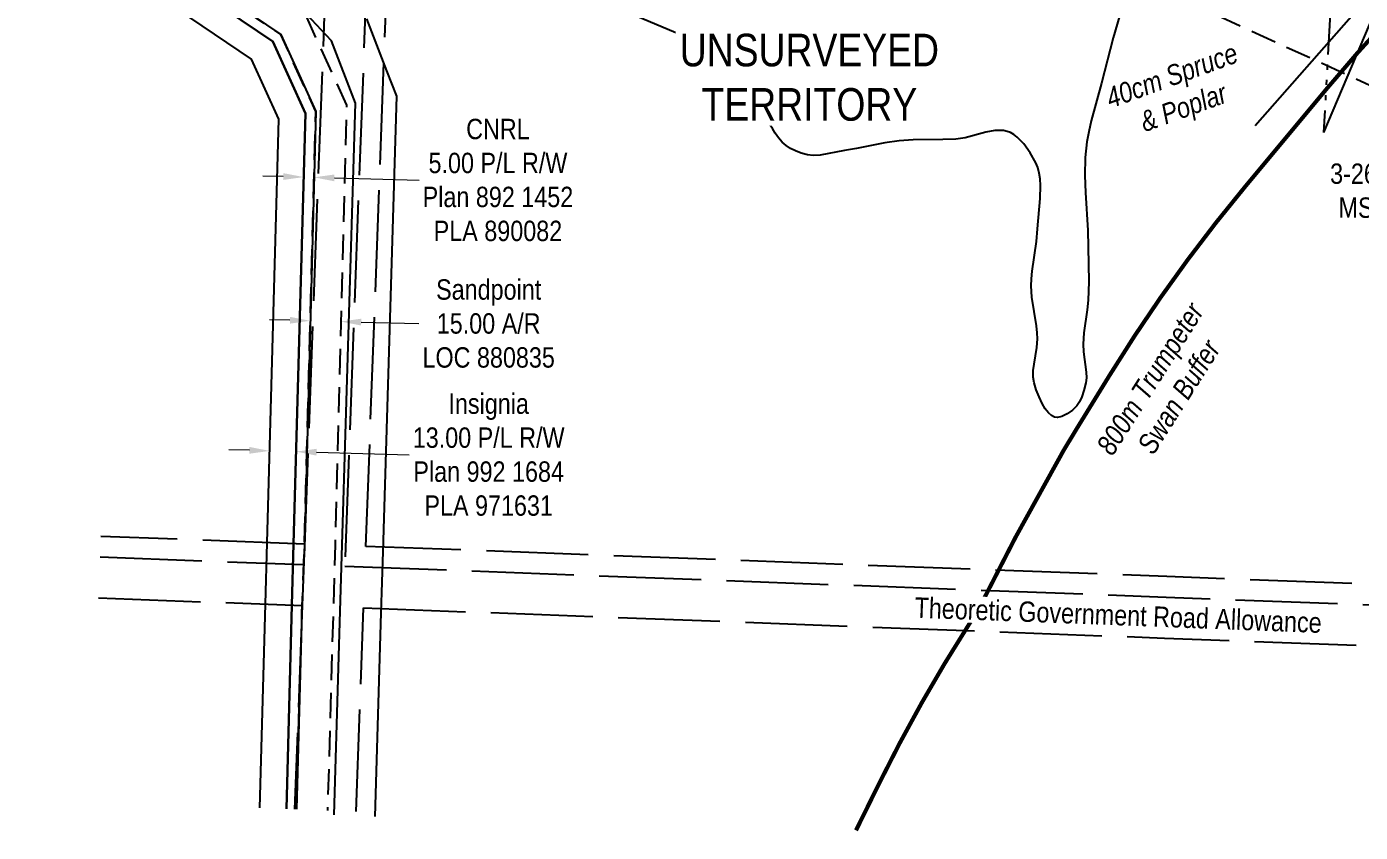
# Model space of a CAD drawing. Extents: x 333858 to 342713, y 6154085 to 6163590.
# Drawn here: x 335499 to 336153, y 6155572 to 6155967 of the extents above; entities that cross this region are included whole.
import ezdxf

# ---------------------------------------------------------------- set-up
doc = ezdxf.new("R2010")
doc.units = 0
doc.header["$LTSCALE"] = 5
doc.header["$PDSIZE"] = 0.5
for name, pattern in [('DASHDOT2', [12.7, 6.35, -3.175, 0, -3.175]), ('foc-ACCESSROAD', [3.75, 2.5, -1.25]), ('foc-SEISMIC', [20.5, 15, -1, 0.5, -1, 0.5, -1, 0.5, -1]), ('foc-UNSURVEYED', [12.5, 10, -2.5])]:
    doc.linetypes.add(name, pattern=pattern)
doc.layers.get('Defpoints').update_dxf_attribs({"color": 9})
for name, color, linetype in [('AS-SEISMIC', 224, 'foc-SEISMIC'), ('AS-WILDLIFE', 131, 'DASHDOT2'), ('C-RW', 13, 'Continuous'), ('C-WS', 13, 'foc-ACCESSROAD'), ('F-AR', 190, 'foc-ACCESSROAD'), ('F-RW', 190, 'Continuous'), ('L-ROAD-T', 7, 'Continuous'), ('L-UNS-T', 3, 'Continuous'), ('L-USEC', 7, 'foc-UNSURVEYED'), ('T-BUSH-T', 110, 'Continuous'), ('T-SLOPE', 48, 'Continuous'), ('WETLAND', 143, 'Continuous')]:
    doc.layers.add(name, color=color, linetype=linetype)
for name, color, linetype, lineweight in [('C-AR-T', 13, 'Continuous', 9), ('C-RW-T', 13, 'Continuous', 9), ('F-AR-T', 190, 'Continuous', 9), ('F-RW-T', 190, 'Continuous', 9)]:
    doc.layers.add(name, color=color, linetype=linetype, lineweight=lineweight)
doc.styles.add('80CG', font='ARIALN.TTF', dxfattribs={"height": 10})
doc.styles.add('80L', font='ARIALN.TTF', dxfattribs={"height": 10})
doc.styles.add('80LS', font='ARIALNI.TTF', dxfattribs={"height": 10})
doc.dimstyles.new('Compass 5 000', dxfattribs={"dimscale": 5, "dimtxt": 9, "dimasz": 2, "dimexe": 0.2, "dimexo": 0.0625, "dimgap": 0.5, "dimtad": 0, "dimtih": 1, "dimtoh": 1, "dimzin": 0, "dimdsep": 46, "dimtxsty": '80CG', "dimcen": 0.1, "dimse1": 1, "dimse2": 1, "dimclrd": 256, "dimclrt": 256, "dimaunit": 1, "dimadec": 4, "dimazin": 0, "dimtfac": 0.06, "dimtofl": 0, "dimtmove": 0, "dimatfit": 1, "dimfxl": 0.2, "dimtolj": 1, "dimtzin": 0, "dimlwd": -1, "dimarcsym": 0})

# ---------------------------------------------------------------- blocks, each defined once
blk = doc.blocks.new('*D450')
at = {"layer": 'C-RW-T', "transparency": 16777216}
for p, q in [((335624.68, 6155893.35), (335614.68, 6155893.61)), ((335649.77, 6155892.69), (335691.32, 6155891.61))]:
    blk.add_line(p, q, dxfattribs=at)
for points in [[(335624.72, 6155895.01), (335624.63, 6155891.68), (335634.67, 6155893.09)], [(335649.81, 6155894.36), (335649.72, 6155891.03), (335639.77, 6155892.95)]]:
    blk.add_solid(points, dxfattribs=at)
at = {"layer": 'Defpoints', "color": 0, "transparency": 16777216}
for p in [(335639.77, 6155892.95), (335633.54, 6155849.61), (335638.64, 6155849.48)]:
    blk.add_point(p, dxfattribs=at)
at = {"layer": 'C-RW-T', "transparency": 16777216, "insert": (335730.02, 6155891.61), "char_height": 10, "attachment_point": 5, "style": '80CG'}
blk.add_mtext('\\A1;CNRL\\P5.00 P/L R/W\\PPlan 892 1452\\PPLA 890082', dxfattribs=at)
blk = doc.blocks.new('*D452')
at = {"layer": 'Defpoints', "color": 0, "transparency": 16777216}
for p in [(335638.03, 6155826.15), (335652.93, 6155822.17), (335653.02, 6155825.76)]:
    blk.add_point(p, dxfattribs=at)
at = {"layer": 'F-AR-T', "transparency": 16777216}
for p, q in [((335627.94, 6155822.82), (335617.94, 6155823.08)), ((335662.92, 6155821.91), (335691.13, 6155821.18))]:
    blk.add_line(p, q, dxfattribs=at)
for points in [[(335627.98, 6155824.49), (335627.9, 6155821.16), (335637.94, 6155822.56)], [(335662.97, 6155823.58), (335662.88, 6155820.25), (335652.93, 6155822.17)]]:
    blk.add_solid(points, dxfattribs=at)
at = {"layer": 'F-AR-T', "transparency": 16777216, "insert": (335725.47, 6155821.18), "char_height": 10, "attachment_point": 5, "style": '80CG'}
blk.add_mtext('\\A1;Sandpoint\\P15.00 A/R\\PLOC 880835', dxfattribs=at)
blk = doc.blocks.new('*D457')
at = {"layer": 'Defpoints', "color": 0, "transparency": 16777216}
for p in [(335631.01, 6155758.35), (335617.48, 6155739.2), (335630.47, 6155738.84)]:
    blk.add_point(p, dxfattribs=at)
at = {"layer": 'F-RW-T', "transparency": 16777216}
for p, q in [((335608.02, 6155758.99), (335598.03, 6155759.27)), ((335641.01, 6155758.08), (335686.38, 6155756.82))]:
    blk.add_line(p, q, dxfattribs=at)
for points in [[(335608.07, 6155760.65), (335607.98, 6155757.32), (335618.02, 6155758.71)], [(335641.06, 6155759.74), (335640.96, 6155756.41), (335631.01, 6155758.35)]]:
    blk.add_solid(points, dxfattribs=at)
at = {"layer": 'F-RW-T', "transparency": 16777216, "insert": (335725.47, 6155756.82), "char_height": 10, "attachment_point": 5, "style": '80CG'}
blk.add_mtext('\\A1;Insignia\\P13.00 P/L R/W\\PPlan 992 1684\\PPLA 971631', dxfattribs=at)

msp = doc.modelspace()

# ---------------------------------------------------------------- linework, layer by layer
at = {"layer": 'AS-SEISMIC', "flags": 128}
for points in [[(336152.815, 6156232.848), (336135.186, 6155914.974)], [(336101.578, 6155918.36), (336169.024, 6155995.007), (336208.914, 6156026.479)]]:
    msp.add_lwpolyline(points, dxfattribs=at)
at = {"layer": 'AS-WILDLIFE', "const_width": 2, "flags": 128}
msp.add_lwpolyline([(335905.756, 6155572.528), (335917.029, 6155595.396), (335927.212, 6155615.344), (335937.95, 6155634.998), (335949.234, 6155654.344), (335961.056, 6155673.366), (335965.505, 6155680.306), (335984.07, 6155716.405), (336007.667, 6155759.041), (336014.133, 6155769.736), (336030.112, 6155795.705), (336042.389, 6155815.032), (336055.215, 6155834), (336068.578, 6155852.592), (336082.468, 6155870.795), (336096.873, 6155888.592), (336136.826, 6155936.531), (336151.96, 6155954.164), (336167.6, 6155971.349), (336183.733, 6155988.072), (336200.345, 6156004.319), (336217.423, 6156020.077), (336234.95, 6156035.332), (336252.914, 6156050.072), (336271.299, 6156064.283), (336295.268, 6156082.261), (336312.554, 6156094.871), (336330.182, 6156106.996), (336348.139, 6156118.628), (336366.413, 6156129.758), (336384.987, 6156140.377), (336403.849, 6156150.476), (336354.468, 6156148.18), (336345.585, 6156148.13), (336330.603, 6156148.13), (336305.7, 6156148.516), (336280.821, 6156149.678), (336255.99, 6156151.614), (336231.231, 6156154.323), (336206.569, 6156157.802), (336182.027, 6156162.046), (336157.629, 6156167.054), (336133.399, 6156172.818), (336109.361, 6156179.335), (336085.536, 6156186.597), (336061.95, 6156194.597), (336038.624, 6156203.328), (336015.582, 6156212.781), (336001.597, 6156218.775), (335996.072, 6156221.167), (335981.318, 6156228.253), (335933.682, 6156243.33), (335886.757, 6156261.711), (335872.774, 6156267.703), (335851.396, 6156277.237), (335830.307, 6156287.392), (335809.524, 6156298.161), (335789.065, 6156309.533), (335768.947, 6156321.499), (335749.189, 6156334.049), (335729.806, 6156347.172), (335710.816, 6156360.856), (335692.234, 6156375.091), (335674.077, 6156389.863), (335656.36, 6156405.16), (335639.099, 6156420.97), (335622.307, 6156437.278), (335611.322, 6156448.264), (335594.148, 6156465.932), (335577.542, 6156484.134), (335561.522, 6156502.854), (335546.102, 6156522.071), (335531.299, 6156541.768), (335517.127, 6156561.923), (335503.601, 6156582.517), (335490.734, 6156603.529), (335479.966, 6156618.332), (335455.696, 6156656.594), (335430.726, 6156698.543), (335418.567, 6156719.698), (335407.058, 6156741.215), (335396.212, 6156763.073), (335386.037, 6156785.251), (335376.544, 6156807.73), (335367.742, 6156830.488), (335359.637, 6156853.504), (335352.239, 6156876.756), (335345.554, 6156900.224), (335339.588, 6156923.884), (335334.123, 6156947.043), (335327.478, 6156962.747), (335318.023, 6156986.114), (335309.309, 6157009.767), (335301.344, 6157033.684), (335294.138, 6157057.839), (335291.761, 6157066.292), (335281.88, 6157096.864), (335274.845, 6157119.86), (335268.505, 6157143.056), (335262.865, 6157166.433), (335257.931, 6157189.969), (335253.707, 6157213.643), (335250.197, 6157237.433), (335247.404, 6157261.318), (335245.33, 6157285.276), (335244.17, 6157301.514), (335240.893, 6157320.52), (335237.223, 6157343.683), (335234.28, 6157366.95), (335232.067, 6157390.297), (335230.586, 6157413.702), (335229.838, 6157437.141), (335229.824, 6157460.593), (335228.836, 6157475.149), (335225.839, 6157558.048), (335225.732, 6157612.724), (335226.991, 6157651.759), (335226.565, 6157668.815), (335226.912, 6157716.932), (335223.683, 6157738.397), (335221.037, 6157759.942), (335218.977, 6157781.552), (335217.504, 6157803.209), (335216.62, 6157824.898), (335216.325, 6157846.603), (335216.324, 6157881.56), (335216.577, 6157902.205), (335217.406, 6157922.835), (335218.809, 6157943.435), (335220.786, 6157963.987), (335223.336, 6157984.475), (335220.649, 6158026.329), (335220.317, 6158049.372), (335220.317, 6158103.866), (335220.315, 6158129.218), (335220.656, 6158152.611), (335221.681, 6158175.984), (335223.389, 6158199.317), (335225.779, 6158222.59), (335228.849, 6158245.784), (335232.596, 6158268.877), (335237.018, 6158291.851), (335242.109, 6158314.686), (335247.867, 6158337.362), (335254.285, 6158359.86), (335261.359, 6158382.161), (335264.006, 6158390.102), (335263.59, 6158398.562), (335260.217, 6158423.45), (335257.268, 6158462.842), (335256.268, 6158482.817), (335255.438, 6158506.316), (335255.3, 6158529.831), (335255.853, 6158553.339), (335257.096, 6158576.82), (335259.03, 6158600.255), (335261.652, 6158623.623), (335264.96, 6158646.904), (335268.951, 6158670.077), (335273.622, 6158693.123), (335278.969, 6158716.022), (335284.986, 6158738.754), (335291.669, 6158761.298), (335296.663, 6158777.278), (335304.197, 6158800.168), (335312.418, 6158822.821), (335321.317, 6158845.216), (335330.887, 6158867.332), (335341.119, 6158889.15), (335352.004, 6158910.65), (335363.532, 6158931.812), (335375.692, 6158952.617), (335388.474, 6158973.046), (335401.866, 6158993.081), (335415.855, 6159012.703), (335430.429, 6159031.894), (335445.448, 6159050.481)], dxfattribs=at)
at = {"layer": 'C-RW'}
for points in [[(335626.178, 6155583.08), (335628.933, 6155683.025), (335629.764, 6155713.184), (335635.605, 6155924.23), (335619.498, 6155959.661), (335535.303, 6156016.558), (335525.487, 6156045.848), (335554.234, 6156104.17), (335568.082, 6156182.299), (335568.564, 6156185.019), (335552.747, 6156189.029)], [(335552.937, 6156194.134), (335556.808, 6156193.156), (335570.976, 6156189.576), (335574.261, 6156188.746), (335572.758, 6156180.256), (335559.015, 6156102.605), (335530.885, 6156045.486), (335539.502, 6156019.752), (335623.46, 6155963.026), (335640.612, 6155925.253), (335635.082, 6155712.984), (335633.96, 6155682.836), (335633.836, 6155679.492), (335631.172, 6155582.892)]]:
    msp.add_lwpolyline(points, dxfattribs=at)
at = {"layer": 'C-WS', "flags": 128}
msp.add_lwpolyline([(336415.004, 6156090.107), (336307.036, 6156138.891), (336180.639, 6156196.652), (336079.027, 6155974.278), (336313.183, 6155867.295)], close=True, dxfattribs=at)
at = {"layer": 'F-AR', "flags": 128}
for points in [[(335553.508, 6156209.457), (335559.433, 6156207.96), (335574.385, 6156204.181), (335591.457, 6156199.867), (335589.799, 6156190.5), (335573.41, 6156097.892), (335547.063, 6156044.396), (335552.108, 6156029.333), (335635.363, 6155973.081), (335644.049, 6155953.952), (335655.693, 6155928.311), (335650.072, 6155712.575), (335649.212, 6155682.26), (335646.38, 6155582.318)], [(335631.172, 6155582.892), (335633.836, 6155679.492), (335633.96, 6155682.836), (335635.082, 6155712.984), (335640.612, 6155925.253), (335623.46, 6155963.026), (335539.502, 6156019.752), (335530.885, 6156045.486), (335559.015, 6156102.605), (335572.758, 6156180.256), (335574.261, 6156188.746), (335570.976, 6156189.576), (335556.808, 6156193.156), (335552.937, 6156194.134)]]:
    msp.add_lwpolyline(points, dxfattribs=at)
at = {"layer": 'F-RW', "flags": 128}
for points in [[(335552.747, 6156189.029), (335568.564, 6156185.019), (335568.082, 6156182.299), (335554.234, 6156104.17), (335525.487, 6156045.848), (335535.303, 6156016.558), (335619.498, 6155959.661), (335635.605, 6155924.23), (335629.764, 6155713.184), (335628.933, 6155683.025), (335626.178, 6155583.08)], [(335613.193, 6155583.57), (335615.941, 6155683.514), (335616.77, 6155713.673), (335622.537, 6155921.533), (335609.128, 6155950.91), (335524.295, 6156008.286), (335511.517, 6156046.798), (335541.753, 6156108.241), (335553.658, 6156175.39), (335552.253, 6156175.744)], [(335649.65, 6155580.081), (335652.639, 6155680.017), (335660.095, 6155929.32), (335648.303, 6155959.993), (335645.831, 6155962.634), (335636.059, 6155973.074)], [(335665.566, 6155970.809), (335675.375, 6155945.292), (335680.2, 6155932.741), (335673.521, 6155709.42), (335672.619, 6155679.263), (335669.63, 6155579.328)]]:
    msp.add_lwpolyline(points, dxfattribs=at)
at = {"layer": 'L-USEC'}
for p, q in [((335633.96, 6155682.836), (335630.243, 6155582.924)), ((335660.391, 6155581.786), (335664.108, 6155681.698))]:
    msp.add_line(p, q, dxfattribs=at)
at = {"layer": 'L-USEC', "flags": 128}
for points in [[(335664.623, 6156506.862), (335649.666, 6156104.899), (335649.666, 6156104.899), (335634.708, 6155702.935)], [(335684.722, 6156506.114), (335669.765, 6156104.151), (335654.807, 6155702.176)], [(335665.23, 6155711.846), (335679.813, 6156103.761), (335694.771, 6156505.725)], [(335635.082, 6155712.985), (335535.173, 6155716.755)], [(336461.353, 6155681.806), (336058.266, 6155697.015), (335665.23, 6155711.846)], [(335534.799, 6155706.705), (335634.708, 6155702.935)], [(335654.807, 6155702.176), (336057.907, 6155686.966), (336460.997, 6155671.757)], [(335534.051, 6155686.606), (335633.96, 6155682.836)], [(335664.108, 6155681.698), (336057.149, 6155666.867), (336460.239, 6155651.658)]]:
    msp.add_lwpolyline(points, dxfattribs=at)
at = {"layer": 'T-SLOPE', "flags": 128}
msp.add_lwpolyline([(336228.766, 6155864.452), (336231.501, 6155878.671), (336244.047, 6155894.236), (336254.936, 6155914.087), (336266.621, 6155928.128), (336270.407, 6155943.521), (336273.081, 6155954.282), (336278.315, 6155980.726), (336277.861, 6155997.561), (336290.707, 6156022.527), (336295.31, 6156038.939), (336311.604, 6156055.901), (336306.638, 6156071.659), (336295.115, 6156079.859), (336293.544, 6156099.397), (336293.753, 6156117.38), (336281.721, 6156116.442), (336269.926, 6156097.68), (336266.862, 6156083.432), (336246.745, 6156078.73), (336228.117, 6156058.805), (336208.914, 6156026.479), (336169.024, 6155995.007), (336135.186, 6155914.974)], dxfattribs=at)
at = {"layer": 'WETLAND'}
msp.add_lwpolyline([(336036.212, 6155975.994), (336031.974, 6155961.471), (336026.159, 6155939.188), (336021.131, 6155920.624), (336019.912, 6155915.248), (336019.05, 6155910.405), (336018.256, 6155902.631), (336018.082, 6155893.874), (336018.378, 6155885.56), (336019.519, 6155866.935), (336019.743, 6155858.825), (336019.975, 6155841.695), (336019.704, 6155832.627), (336019.21, 6155827.871), (336017.556, 6155816.677), (336017.148, 6155811.12), (336017.369, 6155807.262), (336018.757, 6155797.375), (336018.797, 6155794.576), (336018.49, 6155792.106), (336017.591, 6155788.307), (336016.599, 6155785.304), (336015.424, 6155782.829), (336014.051, 6155780.864), (336011.898, 6155778.767), (336009.295, 6155776.876), (336006.786, 6155775.578), (336004.693, 6155775.038), (336003.221, 6155775.231), (336001.712, 6155776.031), (336000.179, 6155777.432), (335998.636, 6155779.42), (335997.068, 6155782.039), (335995.562, 6155785.165), (335994.182, 6155788.674), (335993.086, 6155792.168), (335992.637, 6155794.928), (335992.68, 6155798.129), (335993.087, 6155801.305), (335994.532, 6155809.392), (335994.848, 6155813.652), (335994.71, 6155816.722), (335994.34, 6155820.144), (335992.094, 6155834.211), (335991.714, 6155839.759), (335991.807, 6155843.141), (335992.137, 6155846.879), (335994.293, 6155861.418), (335994.88, 6155867.634), (335996.176, 6155882.557), (335996.342, 6155888.905), (335996.122, 6155892.146), (335995.654, 6155895.071), (335994.93, 6155897.733), (335993.943, 6155900.155), (335991.191, 6155905.06), (335988.038, 6155909.386), (335984.804, 6155912.698), (335983.196, 6155913.936), (335981.61, 6155914.882), (335979.98, 6155915.529), (335978.162, 6155915.906), (335976.137, 6155916.017), (335973.862, 6155915.865), (335969.518, 6155915.064), (335959.257, 6155912.423), (335954.711, 6155911.726), (335948.418, 6155911.458), (335933.846, 6155911.353), (335926.949, 6155910.925), (335919.876, 6155909.911), (335905.953, 6155907.16), (335900.096, 6155906.182), (335888.086, 6155903.918), (335884.784, 6155903.749), (335881.898, 6155904.07), (335878.893, 6155904.852), (335876.051, 6155905.895), (335873.543, 6155907.135), (335871.45, 6155908.532), (335869.57, 6155910.218), (335867.732, 6155912.28), (335866.071, 6155914.567), (335864.695, 6155916.93), (335850.22, 6155936.759), (335829.743, 6155958.661), (335797.596, 6155972.288)], dxfattribs=at)

# ---------------------------------------------------------------- texts
at = {"layer": 'AS-WILDLIFE', "insert": (336022.917, 6155760.696), "char_height": 9.99806, "attachment_point": 1, "rotation": 57.661608, "style": '80L'}
msp.add_mtext_dynamic_manual_height_columns('\\pi0.48456;{\\fArial Narrow|b0|i1|c0|p34;800m Trumpeter \\P\\pi11.601;Swan Buffer}', width=85.77531, gutter_width=50, heights=[0], dxfattribs=at)
at = {"layer": 'C-AR-T', "insert": (336175.008, 6155893.316), "char_height": 9.99794, "width": 72.60888, "attachment_point": 5, "style": '80CG'}
msp.add_mtext('\\A1;CNRL\\P3-26 (Surface)\\PMSL ______', dxfattribs=at)
at = {"layer": 'T-BUSH-T', "linetype": 'Continuous', "insert": (336058.988, 6155947.661), "char_height": 9.99794, "width": 67.40532, "attachment_point": 2, "rotation": 20, "style": '80LS'}
msp.add_mtext('40cm Spruce & Poplar ', dxfattribs=at)

# ---------------------------------------------------------------- dimensions: what is measured, and where the dimension line sits
at = {"layer": 'C-RW-T'}
dim = msp.add_linear_dim(base=(335639.771, 6155892.954), p1=(335633.54, 6155849.612), p2=(335638.638, 6155849.479), angle=358.507752, text='CNRL\\P5.00 P/L R/W\\PPlan 892 1452\\PPLA 890082', dimstyle='Compass 5 000', dxfattribs=at)
dim.commit()
dim.dimension.update_dxf_attribs({"geometry": '*D450', "text_midpoint": (335730.021, 6155891.611), "dimtype": 161})
at = {"layer": 'F-AR-T'}
dim = msp.add_linear_dim(base=(335652.927, 6155822.172), p1=(335638.03, 6155826.146), p2=(335653.021, 6155825.755), angle=358.507487, text='Sandpoint\\P15.00 A/R\\PLOC 880835', dimstyle='Compass 5 000', dxfattribs=at)
dim.commit()
dim.dimension.update_dxf_attribs({"geometry": '*D452', "text_midpoint": (335725.466, 6155821.176), "dimtype": 161})
at = {"layer": 'F-RW-T'}
dim = msp.add_linear_dim(base=(335631.014, 6155758.353), p1=(335617.479, 6155739.198), p2=(335630.474, 6155738.839), angle=358.414686, text='Insignia\\P13.00 P/L R/W\\PPlan 992 1684\\PPLA 971631', dimstyle='Compass 5 000', dxfattribs=at)
dim.commit()
dim.dimension.update_dxf_attribs({"geometry": '*D457', "text_midpoint": (335725.466, 6155756.82), "dimtype": 161})

# ---------------------------------------------------------------- next in the draw order: texts
at = {"layer": 'L-ROAD-T', "linetype": 'Continuous', "insert": (336034.577, 6155683.124), "char_height": 9.99794, "width": 200.15208, "attachment_point": 2, "rotation": 357.839099, "style": '80L', "bg_fill": 3, "box_fill_scale": 1.15, "bg_fill_color": 256, "bg_fill_true_color": 256, "bg_fill_transparency": 0}
msp.add_mtext('Theoretic Government Road Allowance', dxfattribs=at)
at = {"layer": 'L-UNS-T', "color": 3, "insert": (335882.853, 6155941.976), "char_height": 15.9967, "attachment_point": 5, "style": '80L', "bg_fill": 3, "box_fill_scale": 1.15, "bg_fill_color": 256, "bg_fill_true_color": 256, "bg_fill_transparency": 0}
msp.add_mtext_dynamic_manual_height_columns('UNSURVEYED TERRITORY', width=126.41375, gutter_width=47.5, heights=[0], dxfattribs=at)

doc.saveas('drawing.dxf')
